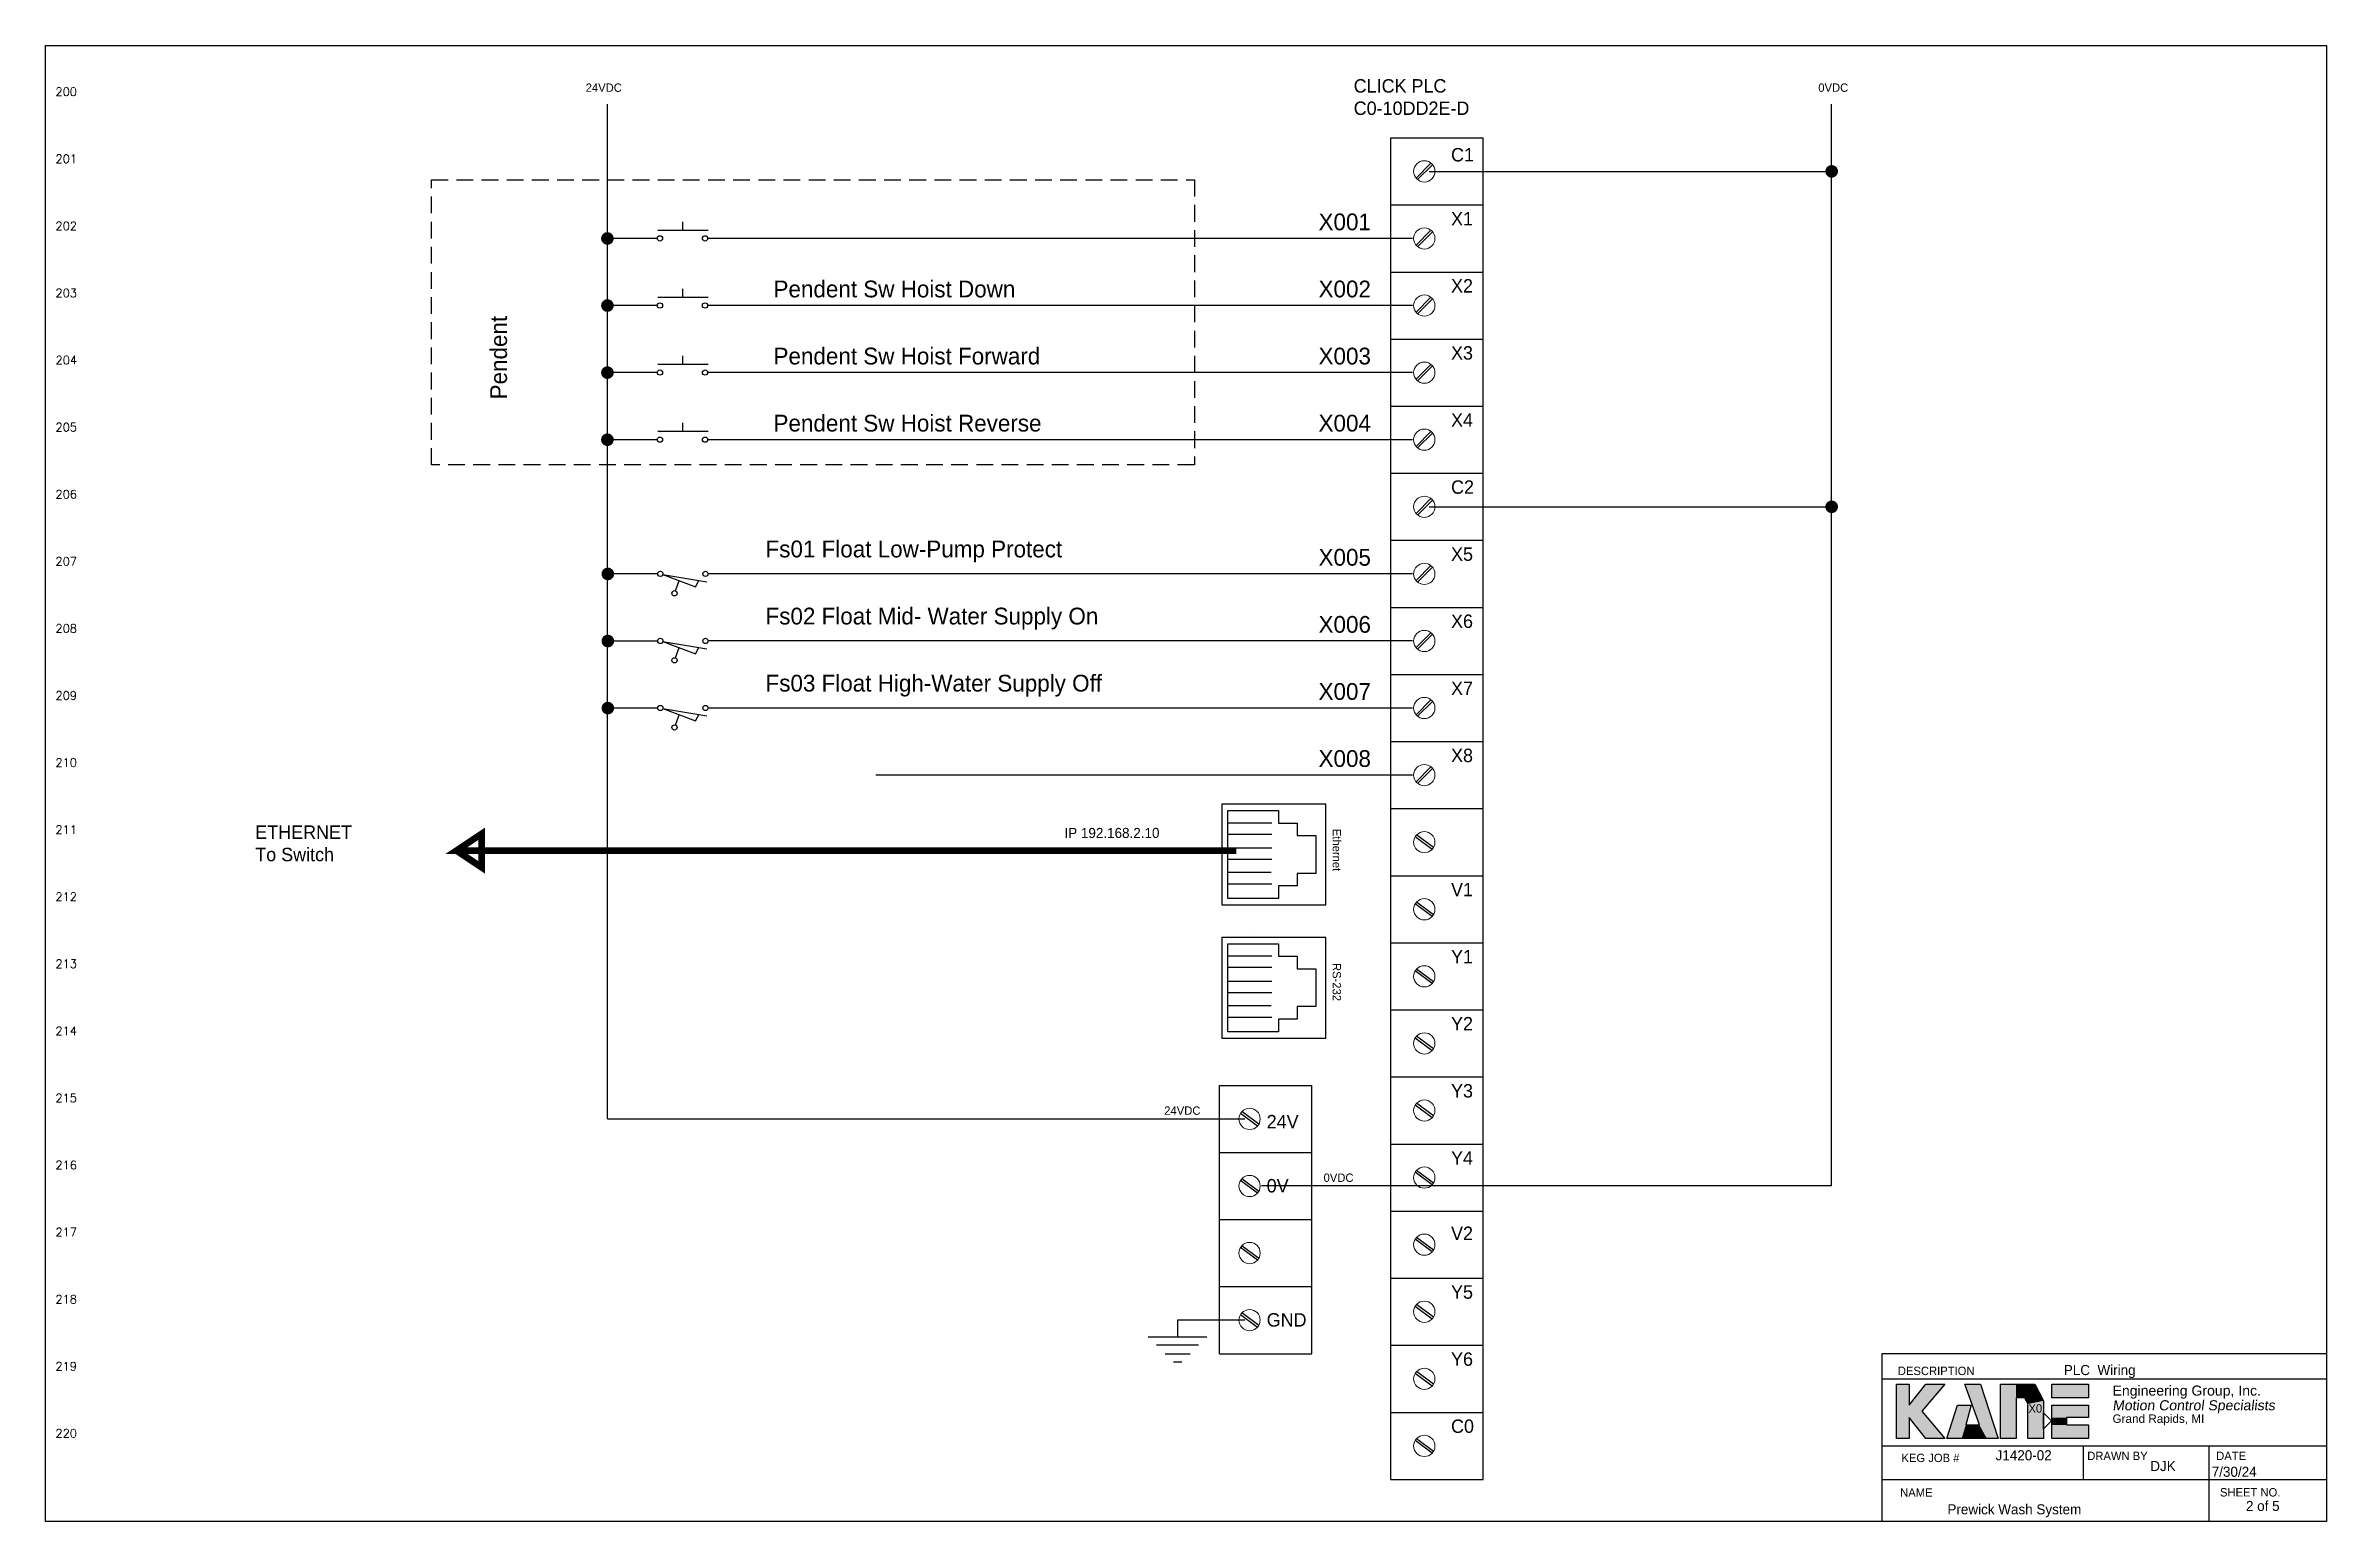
# Model space of a CAD drawing. Extents: x 0 to 34, y 0 to 22.
import ezdxf
from ezdxf.enums import TextEntityAlignment as Align

# ---------------------------------------------------------------- set-up
doc = ezdxf.new("R2010")
doc.units = 0
doc.header["$MEASUREMENT"] = 0
doc.linetypes.add('0', pattern=[0])
doc.linetypes.add('HIDDEN', pattern=[0.375, 0.25, -0.125])
doc.layers.get('0').update_dxf_attribs({"linetype": 'CONTINUOUS'})
for name, color, linetype in [('1', 7, 'CONTINUOUS'), ('1-OBJECT', 7, 'CONTINUOUS'), ('device', 1, 'CONTINUOUS'), ('GRAPHIC', 2, 'CONTINUOUS'), ('SOLID1', 7, 'CONTINUOUS'), ('TB2', 8, 'CONTINUOUS')]:
    doc.layers.add(name, color=color, linetype=linetype)
doc.styles.add('KANE', font='arial.ttf')
doc.styles.add('KANEITALIC', font='arial.ttf', dxfattribs={"oblique": 7})
doc.styles.add('TXT', font='txt', dxfattribs={"width": 1.8, "height": 0.24})
doc.styles.add('WD', font='romans.shx')

# ---------------------------------------------------------------- blocks, each defined once
blk = doc.blocks.new('Slotted_Panhead_Screw_½_in._-top')
for p, q in [((-0.49065, 0.05299), (0.49064, 0.05299)), ((-0.49065, -0.053), (0.49064, -0.053))]:
    blk.add_line(p, q)
at = {"lineweight": 0}
blk.add_circle((0, 0), 0.4935, dxfattribs=at)
blk = doc.blocks.new('WD_MLRH')
at = {"style": 'WD'}
blk.add_attdef('RUNGFIRST', text='', height=0.125, dxfattribs=at).set_placement((-0.25, 0), align=Align.MIDDLE_RIGHT)
at = {"style": 'WD', "flags": 1}
for tag, p in [('WIRE-START', (-0.25, -0.356)), ('RUNGHORV', (-0.25, -0.127)), ('WIREMODE', (-0.25, -0.281)), ('RUNGDIST', (-0.25, -0.2)), ('RUNGCNT', (-0.25, -0.237)), ('RUNGINC', (-0.25, -0.163)), ('WIREFMT', (-0.25, -0.321)), ('WIRE-GSUF', (-0.25, -0.396)), ('PH3SPACE', (-0.25, -0.437))]:
    blk.add_attdef(tag, text='', height=0.025, dxfattribs=at).set_placement(p, align=Align.RIGHT)

msp = doc.modelspace()

# ---------------------------------------------------------------- linework, layer by layer
at = {"color": 7}
for p, q in [((0, 0), (0, 22)), ((34, 0), (0, 0))]:
    msp.add_line(p, q, dxfattribs=at)
at = {"color": 0}
for p, q in [((0, 22), (34, 22)), ((34, 22), (34, 0))]:
    msp.add_line(p, q, dxfattribs=at)
at = {"linetype": 'Continuous'}
for p, q in [((8.375, 6), (8.375, 21.125)), ((26.625, 5), (26.625, 21.125)), ((20.625, 20.125), (26.625, 20.125)), ((9.125, 19.25), (9.875, 19.25)), ((9.5, 19.25), (9.5, 19.375)), ((9.5, 18.25), (9.5, 18.375)), ((9.125, 18.25), (9.875, 18.25)), ((9.5, 17.25), (9.5, 17.375)), ((9.125, 17.25), (9.875, 17.25)), ((9.5, 16.25), (9.5, 16.375)), ((9.125, 16.25), (9.875, 16.25)), ((20.625, 15.125), (26.625, 15.125)), ((18.27, 9.672), (17.625, 9.672)), ((18.27, 7.687), (17.625, 7.687)), ((34, 2.5), (27.375, 2.5)), ((27.375, 2.5), (27.375, 0)), ((27.375, 2.125), (34, 2.125)), ((30.375, 1.125), (30.375, 0.625)), ((32.25, 1.125), (32.25, 0))]:
    msp.add_line(p, q, dxfattribs=at)
at = {"color": 7, "linetype": 'Continuous'}
for p, q in [((9.125, 19.125), (8.375, 19.125)), ((20.375, 19.125), (9.875, 19.125)), ((9.125, 18.125), (8.375, 18.125)), ((20.375, 18.125), (9.875, 18.125)), ((9.125, 17.125), (8.375, 17.125)), ((20.375, 17.125), (9.875, 17.125)), ((9.125, 16.125), (8.375, 16.125)), ((20.375, 16.125), (9.875, 16.125)), ((9.131, 14.124), (8.381, 14.124)), ((20.375, 14.125), (9.875, 14.125)), ((9.131, 13.124), (8.381, 13.124)), ((20.375, 13.125), (9.875, 13.125)), ((9.131, 12.124), (8.381, 12.124)), ((20.375, 12.125), (9.875, 12.125)), ((20.375, 11.125), (12.375, 11.125))]:
    msp.add_line(p, q, dxfattribs=at)
for p, q in [((9.202, 14.116), (9.856, 14.007)), ((9.202, 14.116), (9.69, 13.933)), ((9.69, 13.933), (9.737, 14.026)), ((9.202, 13.116), (9.856, 13.007)), ((9.202, 13.116), (9.69, 12.933)), ((9.69, 12.933), (9.737, 13.026)), ((9.202, 12.116), (9.856, 12.007)), ((9.202, 12.116), (9.69, 11.933)), ((9.69, 11.933), (9.737, 12.026)), ((19.086, 10.692), (17.532, 10.692)), ((17.532, 10.692), (17.532, 9.192)), ((17.625, 10.598), (18.38, 10.598)), ((17.625, 9.285), (17.625, 10.598)), ((18.38, 10.598), (18.38, 10.41)), ((19.086, 9.192), (19.086, 10.692)), ((18.282, 10.41), (17.625, 10.41)), ((18.282, 10.241), (17.625, 10.241)), ((18.38, 10.41), (18.656, 10.41)), ((18.656, 10.41), (18.656, 10.223)), ((18.656, 10.223), (18.937, 10.223)), ((18.937, 10.223), (18.937, 9.66)), ((18.282, 10.035), (17.625, 10.035)), ((18.282, 9.866), (17.625, 9.866)), ((17.625, 9.567), (17.625, 9.848)), ((18.656, 9.66), (18.656, 9.473)), ((18.937, 9.66), (18.656, 9.66)), ((17.532, 9.192), (19.086, 9.192)), ((18.282, 9.498), (17.625, 9.498)), ((18.38, 9.285), (17.625, 9.285)), ((18.656, 9.473), (18.38, 9.473)), ((18.38, 9.473), (18.38, 9.285)), ((19.086, 8.706), (17.532, 8.706)), ((17.532, 8.706), (17.532, 7.206)), ((17.625, 8.612), (18.38, 8.612)), ((17.625, 7.3), (17.625, 8.612)), ((18.38, 8.612), (18.38, 8.425)), ((19.086, 7.206), (19.086, 8.706)), ((18.282, 8.425), (17.625, 8.425)), ((18.282, 8.256), (17.625, 8.256)), ((18.38, 8.425), (18.656, 8.425)), ((18.656, 8.425), (18.656, 8.237)), ((18.656, 8.237), (18.937, 8.237)), ((18.937, 8.237), (18.937, 7.675)), ((18.282, 8.05), (17.625, 8.05)), ((18.282, 7.881), (17.625, 7.881)), ((17.625, 7.581), (17.625, 7.862)), ((18.282, 7.512), (17.625, 7.512)), ((18.656, 7.487), (18.38, 7.487)), ((18.38, 7.487), (18.38, 7.3)), ((18.656, 7.675), (18.656, 7.487)), ((18.937, 7.675), (18.656, 7.675)), ((17.532, 7.206), (19.086, 7.206)), ((18.38, 7.3), (17.625, 7.3)), ((27.594, 2.047), (27.781, 2.047)), ((27.594, 1.234), (27.594, 2.047)), ((27.781, 1.734), (28.031, 2.047)), ((27.781, 2.047), (27.781, 1.734)), ((28.312, 2.047), (27.969, 1.641)), ((28.031, 2.047), (28.312, 2.047)), ((28.828, 1.438), (28.609, 2.047)), ((28.609, 2.047), (28.844, 2.047)), ((28.844, 2.047), (29.109, 1.234)), ((29.141, 1.234), (29.141, 2.047)), ((29.141, 2.047), (29.656, 2.047)), ((29.656, 2.047), (29.781, 1.797)), ((29.906, 2.047), (30.453, 2.047)), ((29.906, 1.844), (29.906, 2.047)), ((30.453, 2.047), (30.453, 1.844)), ((28.344, 1.234), (28.5, 1.734)), ((28.5, 1.734), (28.703, 1.734)), ((28.703, 1.734), (28.625, 1.438)), ((29.375, 1.844), (29.375, 1.234)), ((29.494, 1.844), (29.375, 1.844)), ((29.5, 1.844), (29.547, 1.75)), ((29.547, 1.234), (29.547, 1.744)), ((29.781, 1.797), (29.781, 1.234)), ((30.453, 1.844), (29.906, 1.844)), ((29.906, 1.734), (30.453, 1.734)), ((29.906, 1.234), (29.906, 1.734)), ((30.453, 1.734), (30.453, 1.547)), ((27.781, 1.547), (27.781, 1.234)), ((28.031, 1.234), (27.781, 1.547)), ((27.969, 1.641), (28.312, 1.234)), ((28.625, 1.438), (28.828, 1.438)), ((30.453, 1.547), (30.125, 1.547)), ((30.125, 1.547), (30.125, 1.438)), ((30.125, 1.438), (30.453, 1.438)), ((30.453, 1.438), (30.453, 1.234)), ((27.781, 1.234), (27.594, 1.234)), ((28.312, 1.234), (28.031, 1.234)), ((29.109, 1.234), (28.344, 1.234)), ((29.375, 1.234), (29.141, 1.234)), ((29.781, 1.234), (29.547, 1.234)), ((30.453, 1.234), (29.906, 1.234))]:
    msp.add_line(p, q)
at = {"linetype": 'HIDDEN'}
for p, q in [((9.389, 13.872), (9.446, 14.025)), ((9.389, 12.872), (9.446, 13.025)), ((9.389, 11.872), (9.446, 12.025))]:
    msp.add_line(p, q, dxfattribs=at)
at = {"linetype": 'ByBlock'}
for p, q in [((17.5, 2.5), (17.5, 6.5)), ((18.875, 2.5), (18.875, 6.5)), ((8.375, 6), (17.875, 6)), ((26.625, 5), (18.125, 5)), ((17.875, 3), (16.875, 3))]:
    msp.add_line(p, q, dxfattribs=at)
at = {"linetype": '0'}
for p, q in [((16.438, 2.75), (17.312, 2.75)), ((16.875, 3), (16.875, 2.75)), ((17.188, 2.625), (16.562, 2.625)), ((16.688, 2.5), (17.062, 2.5)), ((16.938, 2.375), (16.812, 2.375))]:
    msp.add_line(p, q, dxfattribs=at)
at = {"color": 5, "linetype": 'Continuous'}
for p, q in [((29.904, 1.5), (29.779, 1.625)), ((29.779, 1.625), (29.779, 1.375)), ((29.779, 1.375), (29.904, 1.5))]:
    msp.add_line(p, q, dxfattribs=at)
at = {"linetype": 'HIDDEN'}
msp.add_lwpolyline([(17.125, 15.75), (5.75, 15.75), (5.75, 20), (17.125, 20)], close=True, dxfattribs=at)
at = {"linetype": 'Continuous', "const_width": 0.1}
msp.add_lwpolyline([(17.75, 10), (6.125, 10), (6.5, 10.25), (6.5, 9.75), (6.125, 10)], dxfattribs=at)
at = {"linetype": 'Continuous'}
msp.add_lwpolyline([(18, 8.75), (18, 8.75), (18, 8.75), (18, 8.75)], close=True, dxfattribs=at)
for points in [[(27.594, 2.047), (27.781, 2.047), (27.594, 1.234), (27.781, 1.234)], [(28.031, 2.047), (28.312, 2.047), (27.688, 1.641), (27.969, 1.641)], [(28.609, 2.047), (28.844, 2.047), (28.891, 1.234), (29.109, 1.234)], [(29.141, 2.047), (29.375, 2.047), (29.141, 1.234), (29.375, 1.234)], [(29.375, 2.047), (29.656, 2.047), (29.375, 1.844), (29.5, 1.844)], [(29.656, 2.047), (29.781, 1.797), (29.5, 1.844), (29.547, 1.75)], [(29.906, 2.047), (30.453, 2.047), (29.906, 1.844), (30.453, 1.844)], [(28.5, 1.734), (28.703, 1.734), (28.344, 1.234), (28.578, 1.234)], [(29.781, 1.797), (29.781, 1.234), (29.547, 1.75), (29.547, 1.234)], [(29.906, 1.734), (30.453, 1.734), (29.906, 1.547), (30.453, 1.547)], [(27.688, 1.641), (27.969, 1.641), (28.031, 1.234), (28.312, 1.234)], [(28.625, 1.438), (28.828, 1.438), (28.562, 1.234), (28.938, 1.234)], [(29.906, 1.547), (30.125, 1.547), (29.906, 1.438), (30.125, 1.438)], [(29.906, 1.438), (30.453, 1.438), (29.906, 1.234), (30.453, 1.234)]]:
    msp.add_solid(points)
at = {"layer": '1', "color": 0, "linetype": '0'}
for centre in [(9.158, 19.126), (9.83, 19.126), (9.158, 18.126), (9.83, 18.126), (9.158, 17.126), (9.83, 17.126), (9.158, 16.126), (9.83, 16.126), (9.164, 14.125), (9.836, 14.125), (9.375, 13.836), (9.164, 13.125), (9.836, 13.125), (9.375, 12.836), (9.164, 12.125), (9.836, 12.125), (9.375, 11.836)]:
    msp.add_circle(centre, 0.0391, dxfattribs=at)
at = {"layer": '1-OBJECT', "color": 5, "linetype": 'Continuous', "const_width": 0.0938}
for points in [[(26.578, 20.125, 1), (26.672, 20.125, 1)], [(8.328, 19.125, 1), (8.422, 19.125, 1)], [(8.328, 18.125, 1), (8.422, 18.125, 1)], [(8.328, 17.125, 1), (8.422, 17.125, 1)], [(8.328, 16.125, 1), (8.422, 16.125, 1)], [(26.578, 15.125, 1), (26.672, 15.125, 1)], [(8.334, 14.124, 1), (8.428, 14.124, 1)], [(8.334, 13.124, 1), (8.428, 13.124, 1)], [(8.334, 12.124, 1), (8.428, 12.124, 1)]]:
    msp.add_lwpolyline(points, format="xyb", close=True, dxfattribs=at)
at = {"layer": 'device', "linetype": 'Continuous'}
for p, q in [((20.052, 0.625), (20.052, 20.625)), ((20.052, 20.625), (21.43, 20.625)), ((20.052, 19.625), (21.43, 19.625)), ((20.052, 18.625), (21.43, 18.625)), ((20.052, 17.625), (21.43, 17.625)), ((20.052, 16.625), (21.43, 16.625)), ((20.052, 15.625), (21.43, 15.625)), ((20.052, 14.625), (21.43, 14.625)), ((20.052, 13.625), (21.43, 13.625)), ((20.052, 12.625), (21.43, 12.625)), ((20.052, 11.625), (21.43, 11.625)), ((20.052, 10.625), (21.43, 10.625)), ((20.052, 9.625), (21.43, 9.625)), ((20.052, 8.625), (21.43, 8.625)), ((20.052, 7.625), (21.43, 7.625)), ((17.5, 6.5), (18.878, 6.5)), ((20.052, 6.625), (21.43, 6.625)), ((17.5, 5.5), (18.878, 5.5)), ((20.052, 5.625), (21.43, 5.625)), ((17.5, 4.5), (18.878, 4.5)), ((20.052, 4.625), (21.43, 4.625)), ((17.5, 3.5), (18.878, 3.5)), ((20.052, 3.625), (21.43, 3.625)), ((17.5, 2.5), (18.878, 2.5)), ((20.052, 2.625), (21.43, 2.625)), ((20.052, 1.625), (21.43, 1.625)), ((20.052, 0.625), (21.43, 0.625))]:
    msp.add_line(p, q, dxfattribs=at)
at = {"layer": 'device'}
msp.add_line((21.43, 0.625), (21.43, 20.625), dxfattribs=at)
at = {"layer": 'GRAPHIC', "color": 0, "linetype": 'Continuous'}
for p, q in [((27.375, 1.125), (34, 1.125)), ((27.375, 0.625), (34, 0.625))]:
    msp.add_line(p, q, dxfattribs=at)

# ---------------------------------------------------------------- block references
at = {"layer": 'device'}
for p, xscale, yscale, zscale, rotation in [((20.552, 20.125), 0.3205981957606775, 0.3205981957606775, 0.3205981957606775, 45.00000000000046), ((20.552, 19.125), 0.3205981957606775, 0.3205981957606775, 0.3205981957606775, 45.00000000000046), ((20.552, 18.125), 0.3205981957606775, 0.3205981957606775, 0.3205981957606775, 45.00000000000046), ((20.552, 17.125), 0.3205981957606775, 0.3205981957606775, 0.3205981957606775, 45.00000000000046), ((20.552, 16.125), 0.3205981957606775, 0.3205981957606775, 0.3205981957606775, 45.00000000000046), ((20.552, 15.125), 0.3205981957606775, 0.3205981957606775, 0.3205981957606775, 45.00000000000046), ((20.552, 14.125), 0.3205981957606775, 0.3205981957606775, 0.3205981957606775, 45.00000000000046), ((20.552, 13.125), 0.3205981957606775, 0.3205981957606775, 0.3205981957606775, 45.00000000000046), ((20.552, 12.125), 0.3205981957606775, 0.3205981957606775, 0.3205981957606775, 45.00000000000046), ((20.552, 11.125), 0.3205981957606775, 0.3205981957606775, 0.3205981957606775, 45.00000000000046), ((20.552, 10.125), 0.3205981957606753, 0.3205981957606753, 0.3205981957606753, 143.1301023541565), ((20.552, 9.125), 0.3205981957606753, 0.3205981957606753, 0.3205981957606753, 143.1301023541565), ((20.552, 8.125), 0.3205981957606753, 0.3205981957606753, 0.3205981957606753, 143.1301023541565), ((20.552, 7.125), 0.3205981957606753, 0.3205981957606753, 0.3205981957606753, 143.1301023541565), ((17.948, 6), 0.3205981957606753, 0.3205981957606753, 0.3205981957606753, 143.1301023541565), ((20.552, 6.125), 0.3205981957606753, 0.3205981957606753, 0.3205981957606753, 143.1301023541565), ((17.948, 5), 0.3205981957606753, 0.3205981957606753, 0.3205981957606753, 143.1301023541565), ((20.552, 5.125), 0.3205981957606753, 0.3205981957606753, 0.3205981957606753, 143.1301023541565), ((17.948, 4), 0.3205981957606753, 0.3205981957606753, 0.3205981957606753, 143.1301023541565), ((20.552, 4.125), 0.3205981957606753, 0.3205981957606753, 0.3205981957606753, 143.1301023541565), ((17.948, 3), 0.3205981957606753, 0.3205981957606753, 0.3205981957606753, 143.1301023541565), ((20.552, 3.125), 0.3205981957606753, 0.3205981957606753, 0.3205981957606753, 143.1301023541565), ((20.552, 2.125), 0.3205981957606753, 0.3205981957606753, 0.3205981957606753, 143.1301023541565), ((20.552, 1.125), 0.3205981957606753, 0.3205981957606753, 0.3205981957606753, 143.1301023541565)]:
    msp.add_blockref('Slotted_Panhead_Screw_½_in._-top', p, dxfattribs=dict(at, xscale=xscale, yscale=yscale, zscale=zscale, rotation=rotation))
at = {"layer": 'SOLID1'}
msp.add_blockref('WD_MLRH', (0.718, 21.312), dxfattribs=at).add_auto_attribs({'RUNGFIRST': '200'})

# ---------------------------------------------------------------- texts
at = {"linetype": 'Continuous'}
msp.add_text('IP 192.168.2.10', height=0.15, dxfattribs=at).set_placement((15.188, 10.188))
at = {"style": 'KANE'}
for s, height, p in [('Engineering Group, Inc.', 0.15, (30.812, 1.875)), ('Grand Rapids, MI', 0.125, (30.812, 1.469))]:
    msp.add_text(s, height=height, dxfattribs=at).set_placement(p)
at = {"style": 'KANEITALIC', "oblique": 7}
msp.add_text('Motion Control Specialists', height=0.15, dxfattribs=at).set_placement((30.812, 1.656))
at = {"linetype": 'ByBlock', "char_height": 0.2, "width": 2.875, "attachment_point": 1}
for s, insert in [('CLICK PLC\\PC0-10DD2E-D', (19.5, 21.5)), ('ETHERNET\\PTo Switch', (3.125, 10.375))]:
    msp.add_mtext(s, dxfattribs=dict(at, insert=insert))
at = {"layer": 'device', "linetype": 'Continuous'}
for s, p in [('C1', (20.951, 20.273)), ('X1', (20.951, 19.319)), ('X2', (20.951, 18.319)), ('X3', (20.951, 17.319)), ('X4', (20.951, 16.319)), ('C2', (20.951, 15.319)), ('X5', (20.951, 14.319)), ('X6', (20.951, 13.319)), ('X7', (20.951, 12.319)), ('X8', (20.951, 11.319)), ('V1', (20.951, 9.319)), ('Y1', (20.951, 8.319)), ('Y2', (20.951, 7.319)), ('Y3', (20.951, 6.319)), ('24V', (18.203, 5.859)), ('Y4', (20.951, 5.319)), ('0V', (18.203, 4.904)), ('V2', (20.951, 4.194)), ('Y5', (20.951, 3.319)), ('GND', (18.203, 2.904)), ('Y6', (20.951, 2.319)), ('C0', (20.951, 1.319))]:
    msp.add_text(s, height=0.2, dxfattribs=at).set_placement(p)
at = {"layer": 'GRAPHIC', "color": 0}
for s, height, p in [('24VDC', 0.125, (8.051, 21.311)), ('0VDC', 0.125, (26.426, 21.311)), ('X001', 0.25, (18.976, 19.247)), ('Pendent Sw Hoist Down', 0.25, (10.851, 18.247)), ('X002', 0.25, (18.976, 18.247)), ('Pendent Sw Hoist Forward', 0.25, (10.851, 17.247)), ('X003', 0.25, (18.976, 17.247)), ('Pendent Sw Hoist Reverse', 0.25, (10.851, 16.247)), ('X004', 0.25, (18.976, 16.247)), ('Fs01 Float Low-Pump Protect', 0.25, (10.732, 14.371)), ('X005', 0.25, (18.976, 14.247)), ('Fs02 Float Mid- Water Supply On', 0.25, (10.732, 13.371)), ('X006', 0.25, (18.976, 13.247)), ('Fs03 Float High-Water Supply Off', 0.25, (10.732, 12.371)), ('X007', 0.25, (18.976, 12.247)), ('X008', 0.25, (18.976, 11.247)), ('24VDC', 0.125, (16.676, 6.061)), ('0VDC', 0.125, (19.051, 5.061)), ('X0', 0.125, (29.559, 1.621))]:
    msp.add_text(s, height=height, dxfattribs=at).set_placement(p)
for s, height, rotation, p in [('Pendent', 0.25, 90, (6.878, 16.726)), ('Ethernet', 0.125, 270, (19.186, 10.324)), ('RS-232', 0.125, 270, (19.186, 8.324))]:
    msp.add_text(s, height=height, rotation=rotation, dxfattribs=at).set_placement(p)
at = {"layer": 'SOLID1', "linetype": 'Continuous', "style": 'WD'}
for s, p in [('201', (0.468, 20.312)), ('202', (0.468, 19.312)), ('203', (0.468, 18.312)), ('204', (0.47, 17.312)), ('205', (0.468, 16.312)), ('206', (0.468, 15.312)), ('207', (0.468, 14.312)), ('208', (0.468, 13.312)), ('209', (0.468, 12.312)), ('210', (0.468, 11.312)), ('211', (0.468, 10.312)), ('212', (0.468, 9.312)), ('213', (0.468, 8.312)), ('214', (0.468, 7.312)), ('215', (0.468, 6.312)), ('216', (0.468, 5.312)), ('217', (0.468, 4.312)), ('218', (0.468, 3.312)), ('219', (0.468, 2.312)), ('220', (0.468, 1.312))]:
    msp.add_text(s, height=0.125, dxfattribs=at).set_placement(p, align=Align.MIDDLE_RIGHT)
at = {"layer": 'TB2', "color": 8, "linetype": 'Continuous', "style": 'TXT'}
for s, p in [('DESCRIPTION', (28.183, 2.181)), ('SHEET NO.', (32.864, 0.371))]:
    msp.add_text(s, height=0.125, dxfattribs=at).set_placement(p, align=Align.CENTER)
at = {"layer": 'TB2', "color": 1, "linetype": 'Continuous', "style": 'TXT'}
msp.add_text('PLC  Wiring', height=0.15, dxfattribs=at).set_placement((30.621, 2.181), align=Align.CENTER)
for s, p in [('J1420-02', (29.069, 0.911)), ('DJK', (31.375, 0.75)), ('7/30/24', (32.291, 0.665)), ('Prewick Wash System', (28.351, 0.105)), ('2 of 5', (32.801, 0.155))]:
    msp.add_text(s, height=0.15, dxfattribs=at).set_placement(p)
at = {"layer": 'TB2', "color": 8, "linetype": 'Continuous', "style": 'TXT'}
for s, p in [('DRAWN BY', (30.435, 0.914)), ('DATE', (32.357, 0.914)), ('KEG JOB #', (27.666, 0.884)), ('NAME', (27.646, 0.368))]:
    msp.add_text(s, height=0.125, dxfattribs=at).set_placement(p)

doc.saveas('drawing.dxf')
